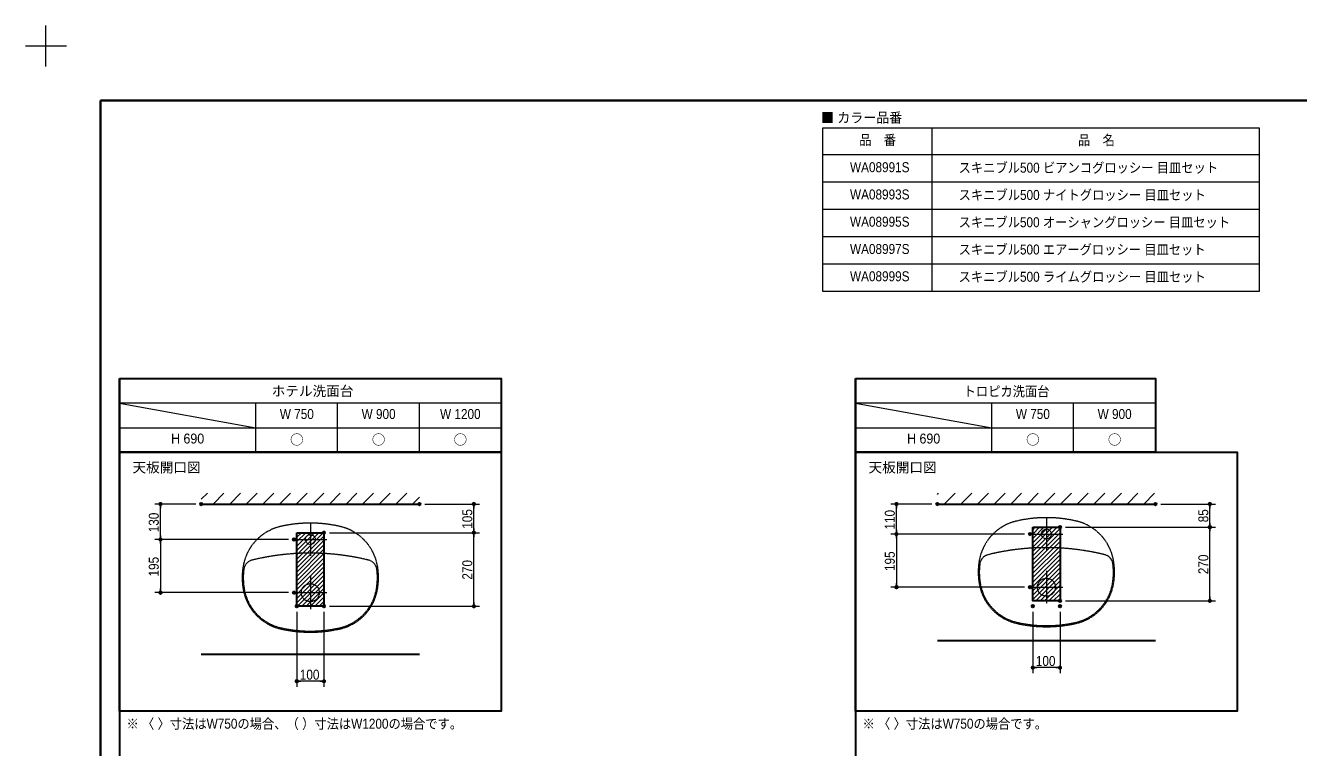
# Model space of a CAD drawing. Units: millimetres, scale not verified. Extents: x -6062 to 6062, y -3045 to 3045.
# Drawn here: x -6062 to -1392, y 397 to 3045 of the extents above; entities that cross this region are included whole.
import ezdxf
from ezdxf.enums import TextEntityAlignment as Align

# ---------------------------------------------------------------- set-up
doc = ezdxf.new("R2010")
doc.units = ezdxf.units.MM
doc.header["$LTSCALE"] = 20
doc.header["$PDMODE"] = 32
doc.header["$PDSIZE"] = 10
doc.linetypes.add('USER1', pattern=[2.91, 1.76, -0.4, 0.35, -0.4])
doc.linetypes.add('USER2', pattern=[1.11, 0.71, -0.4])
for name, color, linetype, lineweight in [('0-2_1図面枠', 7, 'Continuous', 20), ('0-3_2寸法-1', 7, 'Continuous', 15), ('0-4_0', 7, 'Continuous', 25), ('0-7_3一般', 7, 'Continuous', 15)]:
    doc.layers.add(name, color=color, linetype=linetype, lineweight=lineweight)
doc.layers.add('0-5_Defpoints', color=7, linetype='Continuous')
doc.styles.add('ＭＳ Ｐゴシック', font='')
doc.styles.get('ＭＳ Ｐゴシック').set_extended_font_data('MS PGothic')

# ---------------------------------------------------------------- blocks, each defined once
blk = doc.blocks.new('グループ-11')
at = {"layer": '0-2_1図面枠', "lineweight": 15}
for p, q in [((-84000, 57900), (-84000, 60900)), ((-85500, 59400), (-82500, 59400))]:
    blk.add_line(p, q, dxfattribs=at)
blk = doc.blocks.new('グループ-13')
at = {"layer": '0-2_1図面枠', "lineweight": 35}
blk.add_lwpolyline([(-80000, 55400), (80000, 55400), (80000, -55400), (-80000, -55400)], close=True, dxfattribs=at)
blk = doc.blocks.new('図面枠')
at = {"layer": '0-2_1図面枠'}
for name in ['グループ-11', 'グループ-13']:
    blk.add_blockref(name, (0, 0), dxfattribs=at)
blk = doc.blocks.new('_Dot')
at = {"layer": '0-4_0'}
blk.add_line((-10, 0), (-20, 0), dxfattribs=at)
for points in [[(0, 0), (-10, 0), (-9.92, 1.25)], [(0, 0), (-9.92, -1.25), (-10, 0)], [(0, 0), (-9.92, 1.25), (-9.69, 2.49)], [(0, 0), (-9.69, -2.49), (-9.92, -1.25)], [(0, 0), (-9.69, 2.49), (-9.3, 3.68)], [(0, 0), (-9.3, -3.68), (-9.69, -2.49)], [(0, 0), (-9.3, 3.68), (-8.76, 4.82)], [(0, 0), (-8.76, -4.82), (-9.3, -3.68)], [(0, 0), (-8.76, 4.82), (-8.09, 5.88)], [(0, 0), (-8.09, -5.88), (-8.76, -4.82)], [(0, 0), (-8.09, 5.88), (-7.29, 6.85)], [(0, 0), (-7.29, -6.85), (-8.09, -5.88)], [(0, 0), (-7.29, 6.85), (-6.37, 7.71)], [(0, 0), (-6.37, -7.71), (-7.29, -6.85)], [(0, 0), (-6.37, 7.71), (-5.36, 8.44)], [(0, 0), (-5.36, -8.44), (-6.37, -7.71)], [(0, 0), (-5.36, 8.44), (-4.26, 9.05)], [(0, 0), (-4.26, -9.05), (-5.36, -8.44)], [(0, 0), (-4.26, 9.05), (-3.09, 9.51)], [(0, 0), (-3.09, -9.51), (-4.26, -9.05)], [(0, 0), (-3.09, 9.51), (-1.87, 9.82)], [(0, 0), (-1.87, -9.82), (-3.09, -9.51)], [(0, 0), (-1.87, 9.82), (-0.63, 9.98)], [(0, 0), (-0.63, -9.98), (-1.87, -9.82)], [(0, 0), (-0.63, 9.98), (0.63, 9.98)], [(0, 0), (0.63, -9.98), (-0.63, -9.98)], [(0, 0), (0.63, 9.98), (1.87, 9.82)], [(0, 0), (1.87, 9.82), (3.09, 9.51)], [(0, 0), (3.09, 9.51), (4.26, 9.05)], [(0, 0), (4.26, 9.05), (5.36, 8.44)], [(0, 0), (5.36, 8.44), (6.37, 7.71)], [(0, 0), (6.37, 7.71), (7.29, 6.85)], [(0, 0), (7.29, 6.85), (8.09, 5.88)], [(0, 0), (8.09, 5.88), (8.76, 4.82)], [(0, 0), (8.76, 4.82), (9.3, 3.68)], [(0, 0), (9.3, 3.68), (9.69, 2.49)], [(0, 0), (9.69, 2.49), (9.92, 1.25)], [(0, 0), (9.92, 1.25), (10, 0)], [(0, 0), (1.87, -9.82), (0.63, -9.98)], [(0, 0), (3.09, -9.51), (1.87, -9.82)], [(0, 0), (4.26, -9.05), (3.09, -9.51)], [(0, 0), (5.36, -8.44), (4.26, -9.05)], [(0, 0), (6.37, -7.71), (5.36, -8.44)], [(0, 0), (7.29, -6.85), (6.37, -7.71)], [(0, 0), (8.09, -5.88), (7.29, -6.85)], [(0, 0), (8.76, -4.82), (8.09, -5.88)], [(0, 0), (9.3, -3.68), (8.76, -4.82)], [(0, 0), (9.69, -2.49), (9.3, -3.68)], [(0, 0), (9.92, -1.25), (9.69, -2.49)], [(0, 0), (10, 0), (9.92, -1.25)]]:
    blk.add_solid(points, dxfattribs=at)
blk = doc.blocks.new('グループ-32')
at = {"layer": '0-7_3一般', "linetype": 'USER1'}
for p, q in [((-64600, 24400), (-64600, 22000)), ((-65800, 23200), (-63400, 23200))]:
    blk.add_line(p, q, dxfattribs=at)
at = {"layer": '0-7_3一般', "linetype": 'USER2'}
blk.add_circle((-64600, 23200), 360, dxfattribs=at)
blk = doc.blocks.new('グループ-33')
at = {"layer": '0-7_3一般', "linetype": 'USER1'}
for p, q in [((-64600, 20500), (-64600, 18100)), ((-65800, 19300), (-63400, 19300))]:
    blk.add_line(p, q, dxfattribs=at)
blk.add_circle((-64600, 19300), 660, dxfattribs=at)
blk = doc.blocks.new('グループ-34')
at = {"layer": '0-7_3一般', "linetype": 'USER1'}
for centre, radius, start, end in [((-64600, 14600), 9800, 77.15426, 102.84574), ((-65978.4, 20644.8), 3600, 102.84574, 169.92851), ((-63221.6, 20644.8), 3600, 10.07149, 77.15426), ((-68688.7, 20907), 800, 103.75169, 172.93188), ((-64600, 4200), 18000, 76.24831, 103.75169), ((-60511.3, 20907), 800, 7.06812, 76.24831), ((-64600, 20400), 5000, 169.92851, 190.07149), ((-64600, 20400), 4920, 172.93188, 190.07149), ((-64600, 20400), 4920, 349.92851, 7.06812), ((-64600, 20400), 5000, 349.92851, 10.07149), ((-65978.4, 20155.2), 3600, 190.07149, 257.15426), ((-65978.4, 20155.2), 3520, 190.07149, 257.15426), ((-63221.6, 20155.2), 3520, 282.84574, 349.92851), ((-63221.6, 20155.2), 3600, 282.84574, 349.92851), ((-64600, 26200), 9800, 257.15426, 282.84574), ((-64600, 26200), 9720, 257.15426, 282.84574)]:
    blk.add_arc(centre, radius, start, end, dxfattribs=at)
blk = doc.blocks.new('グループ-46')
at = {"layer": '0-7_3一般', "linetype": 'USER1'}
for p, q in [((-10600, 24800), (-10600, 22400)), ((-11800, 23600), (-9400, 23600))]:
    blk.add_line(p, q, dxfattribs=at)
at = {"layer": '0-7_3一般', "linetype": 'USER2'}
blk.add_circle((-10600, 23600), 360, dxfattribs=at)
blk = doc.blocks.new('グループ-47')
at = {"layer": '0-7_3一般', "linetype": 'USER1'}
for p, q in [((-10600, 20900), (-10600, 18500)), ((-11800, 19700), (-9400, 19700))]:
    blk.add_line(p, q, dxfattribs=at)
blk.add_circle((-10600, 19700), 660, dxfattribs=at)
blk = doc.blocks.new('グループ-48')
at = {"layer": '0-7_3一般', "linetype": 'USER1'}
for centre, radius, start, end in [((-11978.4, 21044.8), 3600, 102.84574, 169.92851), ((-10600, 15000), 9800, 77.15426, 102.84574), ((-9221.6, 21044.8), 3600, 10.07149, 77.15426), ((-10600, 4600), 18000, 76.24831, 103.75169), ((-10600, 20800), 5000, 169.92851, 190.07149), ((-14688.7, 21307), 800, 103.75169, 172.93188), ((-6511.3, 21307), 800, 7.06812, 76.24831), ((-10600, 20800), 5000, 349.92851, 10.07149), ((-10600, 20800), 4920, 172.93188, 190.07149), ((-10600, 20800), 4920, 349.92851, 7.06812), ((-11978.4, 20555.2), 3600, 190.07149, 257.15426), ((-11978.4, 20555.2), 3520, 190.07149, 257.15426), ((-9221.6, 20555.2), 3520, 282.84574, 349.92851), ((-9221.6, 20555.2), 3600, 282.84574, 349.92851), ((-10600, 26600), 9800, 257.15426, 282.84574), ((-10600, 26600), 9720, 257.15426, 282.84574)]:
    blk.add_arc(centre, radius, start, end, dxfattribs=at)
blk = doc.blocks.new('グループ-49')
at = {"layer": '0-2_1図面枠', "lineweight": 15}
for p, q in [((-19000, 53400), (-19000, 41400)), ((5000, 51400), (-27000, 51400)), ((5000, 49400), (-27000, 49400)), ((5000, 47400), (-27000, 47400)), ((5000, 45400), (-27000, 45400)), ((5000, 43400), (-27000, 43400))]:
    blk.add_line(p, q, dxfattribs=at)
blk.add_lwpolyline([(5000, 41400), (-27000, 41400), (-27000, 53400), (5000, 53400)], close=True, dxfattribs=at)
blk = doc.blocks.new('グループ-50')
at = {"layer": '0-2_1図面枠'}
blk.add_blockref('グループ-49', (0, 0), dxfattribs=at)
at = {"layer": '0-2_1図面枠', "style": 'ＭＳ Ｐゴシック', "width": 0.9}
for s, p in [('品\u3000番', (-24333.4, 51914.9)), ('品\u3000名', (-8279.6, 51905.4))]:
    blk.add_text(s, height=733.7, dxfattribs=at).set_placement(p, align=Align.BOTTOM_LEFT)

msp = doc.modelspace()

# ---------------------------------------------------------------- linework, layer by layer
at = {"layer": '0-2_1図面枠', "lineweight": 30}
for p, q in [((-5717.5, 1750), (-5717.5, -2420)), ((-3017.5, 1750), (-3017.5, -2420))]:
    msp.add_line(p, q, dxfattribs=at)
at = {"layer": '0-2_1図面枠', "lineweight": 15}
for p, q in [((-4317.5, 1660), (-5717.5, 1660)), ((-5717.5, 1660), (-5217.5, 1570)), ((-5217.5, 1480), (-5217.5, 1660)), ((-4917.5, 1480), (-4917.5, 1660)), ((-4617.5, 1480), (-4617.5, 1660)), ((-1917.5, 1660), (-3017.5, 1660)), ((-3017.5, 1660), (-2517.5, 1570)), ((-2517.5, 1480), (-2517.5, 1660)), ((-2217.5, 1480), (-2217.5, 1660)), ((-5717.5, 1570), (-4317.5, 1570)), ((-3017.5, 1570), (-1917.5, 1570))]:
    msp.add_line(p, q, dxfattribs=at)
at = {"layer": '0-2_1図面枠', "lineweight": 30}
for points in [[(-5717.5, 1750), (-4317.5, 1750), (-4317.5, 1480), (-5717.5, 1480)], [(-3017.5, 1750), (-1917.5, 1750), (-1917.5, 1480), (-3017.5, 1480)], [(-5717.5, 1480), (-4317.5, 1480), (-4317.5, 530), (-5717.5, 530)], [(-3017.5, 1480), (-1617.5, 1480), (-1617.5, 530), (-3017.5, 530)]]:
    msp.add_lwpolyline(points, close=True, dxfattribs=at)
at = {"layer": '0-3_2寸法-1'}
for p, q in [((-5437.5, 1290), (-5587.5, 1290)), ((-5567.5, 1175.01), (-5567.5, 1274.99)), ((-4597.5, 1290), (-4397.5, 1290)), ((-4417.5, 1200.01), (-4417.5, 1274.99)), ((-2737.5, 1290), (-2887.5, 1290)), ((-2867.5, 1195.01), (-2867.5, 1274.99)), ((-1897.5, 1290), (-1697.5, 1290)), ((-1717.5, 1220.01), (-1717.5, 1274.99)), ((-4947.5, 1185), (-4397.5, 1185)), ((-4947.5, 1185), (-4397.5, 1185)), ((-4417.5, 930.01), (-4417.5, 1169.99)), ((-2397.5, 1180), (-2887.5, 1180)), ((-2397.5, 1180), (-2887.5, 1180)), ((-2247.5, 1205), (-1697.5, 1205)), ((-2247.5, 1205), (-1697.5, 1205)), ((-1717.5, 950.01), (-1717.5, 1189.99)), ((-5097.5, 1160), (-5587.5, 1160)), ((-5097.5, 1160), (-5587.5, 1160)), ((-5567.5, 1144.99), (-5567.5, 980.01)), ((-2867.5, 1164.99), (-2867.5, 1000.01)), ((-2397.5, 985), (-2887.5, 985)), ((-5097.5, 965), (-5587.5, 965)), ((-2247.5, 935), (-1697.5, 935)), ((-5067.5, 895), (-5067.5, 620)), ((-4967.5, 895), (-4967.5, 620)), ((-4947.5, 915), (-4397.5, 915)), ((-2367.5, 895), (-2367.5, 670)), ((-2267.5, 895), (-2267.5, 670)), ((-2282.51, 690), (-2352.49, 690)), ((-4982.51, 640), (-5052.49, 640))]:
    msp.add_line(p, q, dxfattribs=at)
at = {"layer": '0-5_Defpoints'}
for p in [(-5567.5, 1290), (-5417.5, 1290), (-4617.5, 1290), (-4417.5, 1290), (-2867.5, 1290), (-2717.5, 1290), (-1917.5, 1290), (-1717.5, 1290), (-4967.5, 1185), (-4417.5, 1185), (-2377.5, 1180), (-2267.5, 1205), (-1717.5, 1205), (-5077.5, 1160), (-2867.5, 985), (-2377.5, 985), (-5567.5, 965), (-5077.5, 965), (-2267.5, 935), (-5067.5, 915), (-4967.5, 915), (-2367.5, 915), (-2267.5, 915), (-2367.5, 690), (-5067.5, 640)]:
    msp.add_point(p, dxfattribs=at)
at = {"layer": '0-7_3一般'}
for p, q in [((-5417.5, 1307.76), (-5395.26, 1330)), ((-5374.3, 1290), (-5334.3, 1330)), ((-5313.34, 1290), (-5273.34, 1330)), ((-5252.38, 1290), (-5212.38, 1330)), ((-5191.42, 1290), (-5151.42, 1330)), ((-5130.46, 1290), (-5090.46, 1330)), ((-5069.5, 1290), (-5029.5, 1330)), ((-5008.54, 1290), (-4968.54, 1330)), ((-4947.58, 1290), (-4907.58, 1330)), ((-4886.62, 1290), (-4846.62, 1330)), ((-4825.66, 1290), (-4785.66, 1330)), ((-4764.7, 1290), (-4724.7, 1330)), ((-4703.74, 1290), (-4663.74, 1330)), ((-4642.78, 1290), (-4617.5, 1315.28)), ((-2717.5, 1325.52), (-2713.02, 1330)), ((-2692.06, 1290), (-2652.06, 1330)), ((-2631.1, 1290), (-2591.1, 1330)), ((-2570.14, 1290), (-2530.14, 1330)), ((-2509.18, 1290), (-2469.18, 1330)), ((-2448.22, 1290), (-2408.22, 1330)), ((-2387.26, 1290), (-2347.26, 1330)), ((-2326.3, 1290), (-2286.3, 1330)), ((-2265.34, 1290), (-2225.34, 1330)), ((-2204.38, 1290), (-2164.38, 1330)), ((-2143.42, 1290), (-2103.42, 1330)), ((-2082.46, 1290), (-2042.46, 1330)), ((-2021.5, 1290), (-1981.5, 1330)), ((-1960.54, 1290), (-1920.54, 1330)), ((-5067.5, 1184), (-5066.5, 1185)), ((-5067.5, 1168), (-5050.5, 1185)), ((-5067.5, 1152), (-5034.5, 1185)), ((-5067.5, 1136), (-5018.5, 1185)), ((-5067.5, 1120), (-5002.5, 1185)), ((-5067.5, 1104), (-4986.5, 1185)), ((-5067.5, 1088), (-4970.5, 1185)), ((-5067.5, 1072), (-4967.5, 1172)), ((-2367.5, 1196), (-2358.5, 1205)), ((-2367.5, 1180), (-2342.5, 1205)), ((-2367.5, 1164), (-2326.5, 1205)), ((-2367.5, 1148), (-2310.5, 1205)), ((-2367.5, 1132), (-2294.5, 1205)), ((-2367.5, 1116), (-2278.5, 1205)), ((-2367.5, 1100), (-2267.5, 1200)), ((-2367.5, 1084), (-2267.5, 1184)), ((-2367.5, 1068), (-2267.5, 1168)), ((-5067.5, 1056), (-4967.5, 1156)), ((-5067.5, 1040), (-4967.5, 1140)), ((-5067.5, 1024), (-4967.5, 1124)), ((-2367.5, 1052), (-2267.5, 1152)), ((-2367.5, 1036), (-2267.5, 1136)), ((-5067.5, 1008), (-4967.5, 1108)), ((-5067.5, 992), (-4967.5, 1092)), ((-5067.5, 976), (-4967.5, 1076)), ((-2367.5, 1020), (-2267.5, 1120)), ((-2367.5, 1004), (-2267.5, 1104)), ((-2367.5, 988), (-2267.5, 1088)), ((-5067.5, 960), (-4967.5, 1060)), ((-5067.5, 944), (-4967.5, 1044)), ((-5067.5, 928), (-4967.5, 1028)), ((-2367.5, 972), (-2267.5, 1072)), ((-2367.5, 956), (-2267.5, 1056)), ((-2367.5, 940), (-2267.5, 1040)), ((-5064.5, 915), (-4967.5, 1012)), ((-5048.5, 915), (-4967.5, 996)), ((-2356.5, 935), (-2267.5, 1024)), ((-2340.5, 935), (-2267.5, 1008)), ((-2324.5, 935), (-2267.5, 992)), ((-5032.5, 915), (-4967.5, 980)), ((-5016.5, 915), (-4967.5, 964)), ((-5000.5, 915), (-4967.5, 948)), ((-2308.5, 935), (-2267.5, 976)), ((-2292.5, 935), (-2267.5, 960)), ((-2276.5, 935), (-2267.5, 944)), ((-4984.5, 915), (-4967.5, 932)), ((-4968.5, 915), (-4967.5, 916))]:
    msp.add_line(p, q, dxfattribs=at)
at = {"layer": '0-7_3一般', "lineweight": 30}
for p, q in [((-5417.5, 1290), (-4617.5, 1290)), ((-2717.5, 1290), (-1917.5, 1290)), ((-2717.5, 790), (-1917.5, 790)), ((-5417.5, 740), (-4617.5, 740))]:
    msp.add_line(p, q, dxfattribs=at)
for points in [[(-5067.5, 1185), (-4967.5, 1185), (-4967.5, 915), (-5067.5, 915)], [(-2367.5, 1205), (-2267.5, 1205), (-2267.5, 935), (-2367.5, 935)]]:
    msp.add_lwpolyline(points, close=True, dxfattribs=at)

# ---------------------------------------------------------------- block references
at = {"layer": '0-2_1図面枠', "xscale": 0.05, "yscale": 0.05}
for name in ['図面枠', 'グループ-50']:
    msp.add_blockref(name, (-1787.5, 0), dxfattribs=at)
at = {"layer": '0-3_2寸法-1', "xscale": 0.7503418, "yscale": 0.7503418}
for p, rotation in [((-5567.5, 1290), 90), ((-4417.5, 1290), 90), ((-2867.5, 1290), 90), ((-1717.5, 1290), 90), ((-1717.5, 1205), 270), ((-5567.5, 1160), 270), ((-5567.5, 1160), 90), ((-4417.5, 1185), 270), ((-4417.5, 1185), 90), ((-2867.5, 1180), 270), ((-2867.5, 1180), 90), ((-1717.5, 1205), 90), ((-2867.5, 985), 270), ((-5567.5, 965), 270), ((-1717.5, 935), 270), ((-4417.5, 915), 270), ((-2367.5, 690), 180), ((-5067.5, 640), 180)]:
    msp.add_blockref('_Dot', p, dxfattribs=dict(at, rotation=rotation))
for p in [(-2267.5, 690), (-4967.5, 640)]:
    msp.add_blockref('_Dot', p, dxfattribs=at)
at = {"layer": '0-7_3一般', "xscale": 0.05, "yscale": 0.05}
for name in ['グループ-34', 'グループ-32', 'グループ-48', 'グループ-46', 'グループ-47', 'グループ-33']:
    msp.add_blockref(name, (-1787.5, 0), dxfattribs=at)

# ---------------------------------------------------------------- texts
at = {"layer": '0-2_1図面枠', "style": 'ＭＳ Ｐゴシック'}
for s, height, width, p in [('■ カラー品番', 36.69, 0.95, (-3144.6, 2677.54)), ('WA08991S', 36.66, 0.9, (-3037.87, 2495.95)), ('スキニブル500 ビアンコグロッシー 目皿セット', 36.69, 0.9, (-2639.43, 2494.1)), ('WA08993S', 36.66, 0.9, (-3037.87, 2395.95)), ('スキニブル500 ナイトグロッシー 目皿セット', 36.69, 0.9, (-2639.43, 2394.1)), ('WA08995S', 36.66, 0.9, (-3037.87, 2295.95)), ('スキニブル500 オーシャングロッシー 目皿セット', 36.66, 0.9, (-2639.43, 2294.1)), ('WA08997S', 36.66, 0.9, (-3037.87, 2195.95)), ('スキニブル500 エアーグロッシー 目皿セット', 36.66, 0.9, (-2639.43, 2194.1)), ('WA08999S', 36.66, 0.9, (-3037.87, 2095.95)), ('スキニブル500 ライムグロッシー 目皿セット', 36.69, 0.9, (-2639.43, 2094.1)), ('トロピカ洗面台', 36.66, 0.9, (-2621.09, 1673.86)), ('W 750', 36.66, 0.9, (-5129.45, 1590.79)), ('W 900', 36.66, 0.9, (-4829.45, 1590.79)), ('W 1200', 36.69, 0.9, (-4541.75, 1590.79)), ('W 750', 36.66, 0.9, (-2429.45, 1590.79)), ('W 900', 36.66, 0.9, (-2129.45, 1590.79)), ('H 690', 36.66, 0.95, (-5528.49, 1500.79)), ('H 690', 36.66, 0.95, (-2828.49, 1500.79)), ('※ 〈 〉寸法はW750の場合、（ ）寸法はW1200の場合です。', 36.69, 0.9, (-5692.1, 455.01)), ('※ 〈 〉寸法はW750の場合です。', 36.69, 0.9, (-2992.1, 455.01))]:
    msp.add_text(s, height=height, dxfattribs=dict(at, width=width)).set_placement(p, align=Align.BOTTOM_LEFT)
for s, height, p in [('ホテル洗面台', 36.69, (-5159.45, 1675.01)), ('○', 36.66, (-5092.09, 1496.74)), ('○', 36.66, (-4792.09, 1496.74)), ('○', 36.66, (-4492.09, 1496.74)), ('○', 36.66, (-2392.09, 1496.74)), ('○', 36.66, (-2092.09, 1496.74)), ('天板開口図', 36.66, (-5670, 1394.84)), ('天板開口図', 36.66, (-2970, 1394.84))]:
    msp.add_text(s, height=height, dxfattribs=at).set_placement(p, align=Align.BOTTOM_LEFT)
at = {"layer": '0-3_2寸法-1', "style": 'ＭＳ Ｐゴシック', "width": 0.9}
for s, p in [('105', (-4412.54, 1199.28)), ('110', (-2862.54, 1196.39)), ('85', (-1712.44, 1223.01)), ('130', (-5562.54, 1186.39)), ('195', (-5562.54, 1024.28)), ('270', (-4412.54, 1012.72)), ('195', (-2862.54, 1044.28)), ('270', (-1712.54, 1032.72))]:
    msp.add_text(s, height=36.66, rotation=90, dxfattribs=at).set_placement(p, align=Align.BOTTOM_LEFT)
for p in [(-2356.11, 685.04), (-5056.11, 635.04)]:
    msp.add_text('100', height=36.66, dxfattribs=at).set_placement(p, align=Align.BOTTOM_LEFT)

doc.saveas('drawing.dxf')
